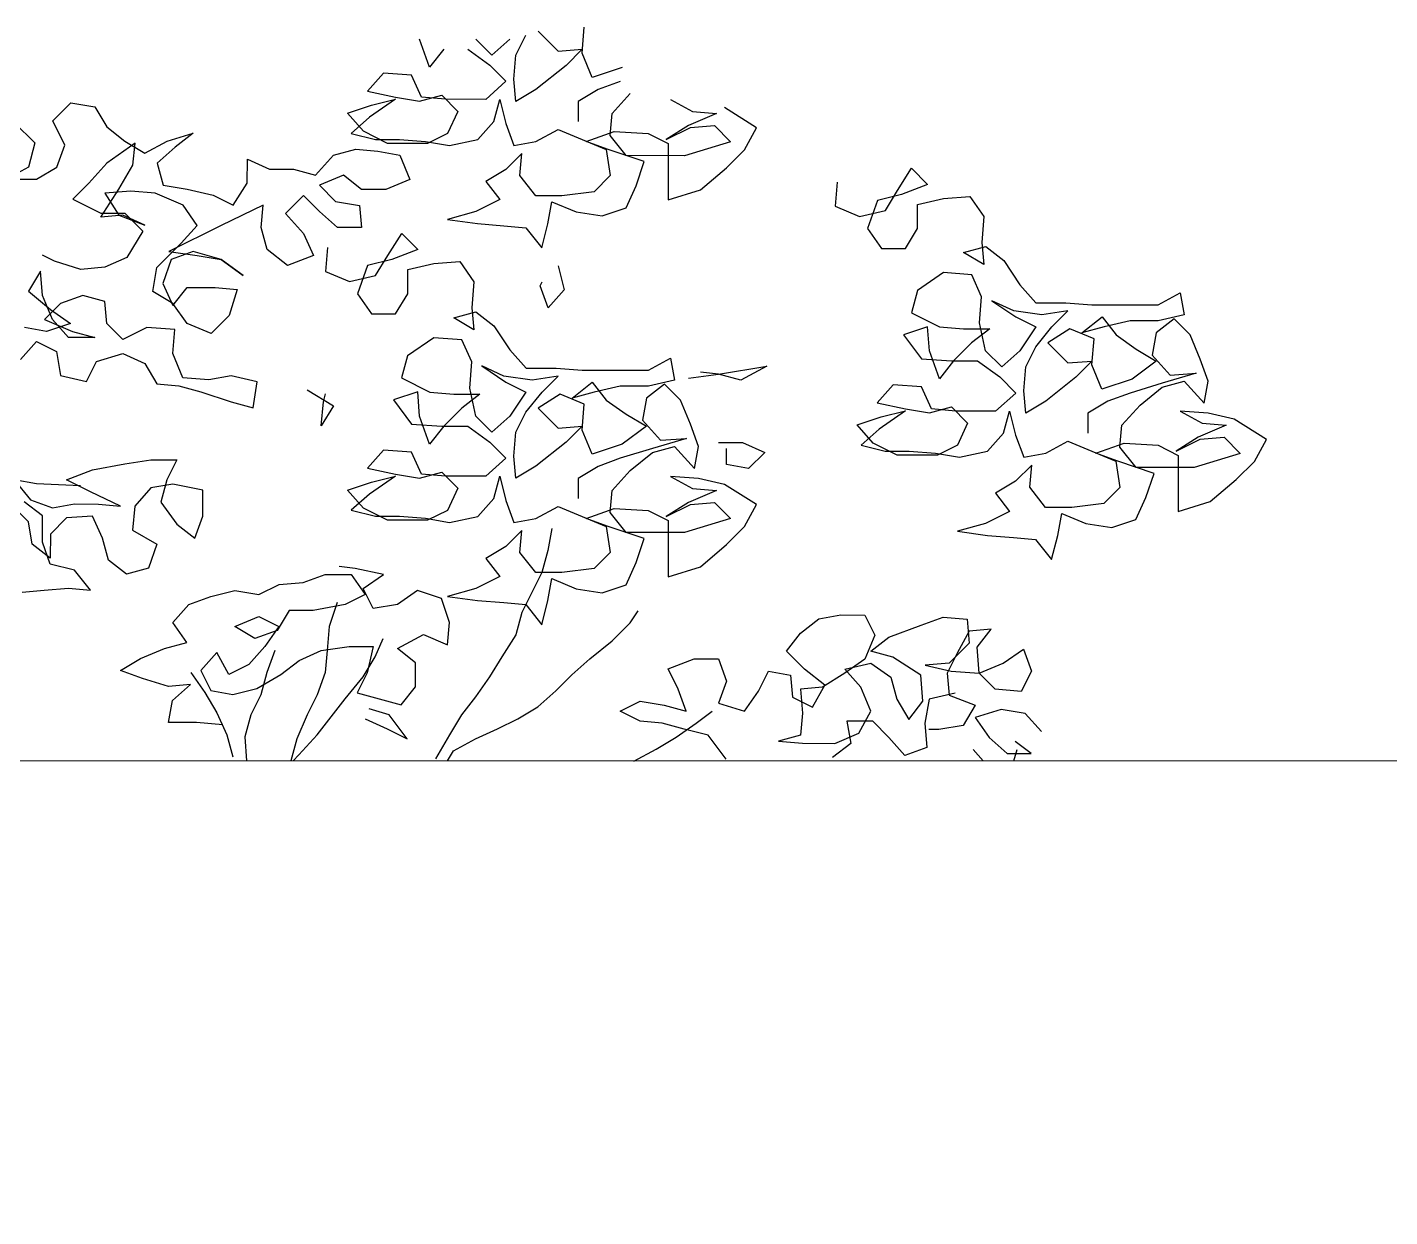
# Model space of a CAD drawing. Header units: millimetres. Extents: x 2810.5 to 2848.4, y 1624.4 to 1676.1.
# Drawn here: x 2820.986 to 2823.416, y 1653.689 to 1655.811 of the extents above; entities that cross this region are included whole.
import ezdxf

# ---------------------------------------------------------------- set-up
doc = ezdxf.new("R2010")
doc.units = ezdxf.units.MM
doc.layers.add('PROIEZIONI_projections', color=145, linetype='Continuous', lineweight=13)
doc.layers.add('VERDE_ALBERI', color=104, linetype='Continuous')

msp = doc.modelspace()

# ---------------------------------------------------------------- linework, layer by layer
at = {"layer": 'PROIEZIONI_projections'}
msp.add_lwpolyline([(2812.8054, 1646.629), (2812.8054, 1654.5023), (2830.6555, 1654.5023), (2830.6555, 1646.629)], dxfattribs=at)
at = {"layer": 'VERDE_ALBERI'}
for p, q in [((2821.8971, 1655.8036), (2821.9328, 1655.7678)), ((2821.9757, 1655.7642), (2821.9794, 1655.8107)), ((2821.7038, 1655.7394), (2821.686, 1655.7895)), ((2821.8148, 1655.7607), (2821.7862, 1655.7894)), ((2821.847, 1655.7893), (2821.8148, 1655.7607)), ((2821.8577, 1655.7607), (2821.8756, 1655.7964)), ((2821.7289, 1655.7715), (2821.7038, 1655.7394)), ((2821.7718, 1655.7715), (2821.8112, 1655.7428)), ((2821.8541, 1655.7178), (2821.8577, 1655.7607)), ((2821.9328, 1655.7678), (2821.9757, 1655.7713)), ((2821.9757, 1655.7713), (2821.9471, 1655.7427)), ((2821.9936, 1655.7212), (2821.9757, 1655.7642)), ((2821.6216, 1655.7287), (2821.5929, 1655.6965)), ((2821.6716, 1655.7251), (2821.6216, 1655.7287)), ((2821.8112, 1655.7428), (2821.8398, 1655.7142)), ((2821.9471, 1655.7427), (2821.8934, 1655.6998)), ((2822.0473, 1655.7391), (2821.9936, 1655.7212)), ((2821.6895, 1655.6857), (2821.6716, 1655.7251)), ((2821.8398, 1655.7142), (2821.804, 1655.682)), ((2821.8576, 1655.6784), (2821.8541, 1655.7178)), ((2822.0437, 1655.714), (2822.0043, 1655.6997)), ((2821.5929, 1655.6965), (2821.643, 1655.6858)), ((2821.643, 1655.6822), (2821.5964, 1655.65)), ((2821.6, 1655.6715), (2821.643, 1655.6822)), ((2821.643, 1655.6858), (2821.6859, 1655.6786)), ((2821.6859, 1655.6786), (2821.7253, 1655.6893)), ((2821.7324, 1655.6821), (2821.6895, 1655.6857)), ((2821.7253, 1655.6893), (2821.7539, 1655.6606)), ((2821.804, 1655.682), (2821.7324, 1655.6821)), ((2821.8182, 1655.6427), (2821.829, 1655.682)), ((2821.829, 1655.682), (2821.8397, 1655.6391)), ((2821.8934, 1655.6998), (2821.8576, 1655.6784)), ((2822.0043, 1655.6997), (2821.9685, 1655.6783)), ((2821.9685, 1655.6783), (2821.9685, 1655.6425)), ((2822.0293, 1655.6568), (2822.0615, 1655.6925)), ((2822.1331, 1655.6817), (2822.1724, 1655.6602)), ((2821.0318, 1655.6436), (2821.0641, 1655.6758)), ((2821.0641, 1655.6758), (2821.107, 1655.6686)), ((2821.107, 1655.6686), (2821.1284, 1655.6328)), ((2821.5571, 1655.6572), (2821.6, 1655.6715)), ((2821.5857, 1655.625), (2821.5571, 1655.6572)), ((2821.7539, 1655.6606), (2821.7359, 1655.6213)), ((2822.0257, 1655.6174), (2822.0293, 1655.6568)), ((2822.2153, 1655.6566), (2822.1652, 1655.6352)), ((2822.1724, 1655.6602), (2822.2153, 1655.6566)), ((2822.2868, 1655.6315), (2822.2296, 1655.6673)), ((2820.9639, 1655.6401), (2820.9996, 1655.6043)), ((2821.0533, 1655.6006), (2821.0318, 1655.6436)), ((2821.1284, 1655.6328), (2821.1606, 1655.6077)), ((2821.5964, 1655.65), (2821.5642, 1655.6214)), ((2821.7896, 1655.6105), (2821.8182, 1655.6427)), ((2821.8397, 1655.6391), (2821.854, 1655.5997)), ((2822.1652, 1655.6352), (2822.1258, 1655.6102)), ((2822.1258, 1655.6102), (2822.1688, 1655.6316)), ((2822.1688, 1655.6316), (2822.2117, 1655.6352)), ((2822.2117, 1655.6352), (2822.2403, 1655.6065)), ((2822.2653, 1655.5922), (2822.2868, 1655.6315)), ((2821.1606, 1655.6077), (2821.1963, 1655.5862)), ((2821.1963, 1655.5862), (2821.2357, 1655.6076)), ((2821.2357, 1655.6076), (2821.2822, 1655.6219)), ((2821.2822, 1655.6219), (2821.25, 1655.5969)), ((2821.5642, 1655.6214), (2821.6071, 1655.6107)), ((2821.6286, 1655.6035), (2821.5857, 1655.625)), ((2821.6071, 1655.6107), (2821.6501, 1655.6106)), ((2821.6501, 1655.6106), (2821.6966, 1655.607)), ((2821.6966, 1655.607), (2821.7395, 1655.5998)), ((2821.7359, 1655.6213), (2821.7001, 1655.6034)), ((2821.7395, 1655.5998), (2821.7896, 1655.6105)), ((2821.854, 1655.5997), (2821.8933, 1655.6068)), ((2821.8933, 1655.6068), (2821.9327, 1655.6283)), ((2821.9327, 1655.6283), (2822.0185, 1655.5924)), ((2821.9828, 1655.6067), (2822.0329, 1655.6246)), ((2822.0221, 1655.5924), (2821.9828, 1655.6067)), ((2822.0543, 1655.5816), (2822.0257, 1655.6174)), ((2822.0329, 1655.6246), (2822.0937, 1655.621)), ((2822.0937, 1655.621), (2822.1294, 1655.603)), ((2822.2403, 1655.6065), (2822.158, 1655.5815)), ((2820.9996, 1655.6043), (2820.9888, 1655.5613)), ((2821.0389, 1655.5613), (2821.0533, 1655.6006)), ((2821.1785, 1655.6041), (2821.1284, 1655.5684)), ((2821.1749, 1655.5648), (2821.1785, 1655.6041)), ((2821.25, 1655.5969), (2821.2178, 1655.5683)), ((2821.5004, 1655.5466), (2821.5326, 1655.5823)), ((2821.5326, 1655.5823), (2821.572, 1655.593)), ((2821.572, 1655.593), (2821.6113, 1655.5894)), ((2821.6113, 1655.5894), (2821.6507, 1655.5822)), ((2821.7001, 1655.6034), (2821.6286, 1655.6035)), ((2821.6507, 1655.5822), (2821.6685, 1655.5393)), ((2821.8683, 1655.5854), (2821.8396, 1655.5568)), ((2821.8646, 1655.546), (2821.8683, 1655.5854)), ((2822.0185, 1655.5924), (2822.0256, 1655.5459)), ((2822.0865, 1655.5709), (2822.0221, 1655.5924)), ((2822.158, 1655.5815), (2822.0543, 1655.5816)), ((2822.1294, 1655.603), (2822.1293, 1655.5029)), ((2822.2331, 1655.56), (2822.2653, 1655.5922)), ((2820.9888, 1655.5613), (2820.9495, 1655.5399)), ((2821.0031, 1655.5399), (2821.0389, 1655.5613)), ((2821.1284, 1655.5684), (2821.0961, 1655.5326)), ((2821.1498, 1655.5218), (2821.1749, 1655.5648)), ((2821.2178, 1655.5683), (2821.2285, 1655.5289)), ((2821.3787, 1655.5324), (2821.3788, 1655.5753)), ((2821.3788, 1655.5753), (2821.4181, 1655.5574)), ((2821.4181, 1655.5574), (2821.461, 1655.5573)), ((2821.461, 1655.5573), (2821.5004, 1655.5466)), ((2821.8396, 1655.5568), (2821.8038, 1655.5354)), ((2822.0721, 1655.528), (2822.0865, 1655.5709)), ((2822.1866, 1655.5207), (2822.2331, 1655.56)), ((2822.538, 1655.5197), (2822.5631, 1655.559)), ((2822.5631, 1655.559), (2822.5917, 1655.5304)), ((2820.9495, 1655.5399), (2821.0031, 1655.5399)), ((2821.0961, 1655.5326), (2821.0675, 1655.504)), ((2821.5505, 1655.5465), (2821.5075, 1655.5287)), ((2821.5826, 1655.5215), (2821.5505, 1655.5465)), ((2821.6685, 1655.5393), (2821.6256, 1655.5214)), ((2821.8038, 1655.5354), (2821.8288, 1655.5031)), ((2821.8932, 1655.5102), (2821.8646, 1655.546)), ((2822.0256, 1655.5459), (2821.997, 1655.5173)), ((2822.4307, 1655.5341), (2822.4271, 1655.4912)), ((2821.1175, 1655.4718), (2821.1498, 1655.5218)), ((2821.1712, 1655.5183), (2821.1247, 1655.5147)), ((2821.1247, 1655.5147), (2821.1497, 1655.4753)), ((2821.2142, 1655.5146), (2821.1712, 1655.5183)), ((2821.2642, 1655.4931), (2821.2142, 1655.5146)), ((2821.2285, 1655.5289), (2821.2714, 1655.5217)), ((2821.2714, 1655.5217), (2821.3179, 1655.511)), ((2821.3179, 1655.511), (2821.3537, 1655.493)), ((2821.3537, 1655.493), (2821.3787, 1655.5324)), ((2821.4789, 1655.5108), (2821.4467, 1655.4786)), ((2821.5075, 1655.4822), (2821.4789, 1655.5108)), ((2821.5075, 1655.5287), (2821.5361, 1655.5)), ((2821.6256, 1655.5214), (2821.5826, 1655.5215)), ((2821.9397, 1655.5102), (2821.8932, 1655.5102)), ((2821.997, 1655.5173), (2821.9397, 1655.5102)), ((2822.0542, 1655.4886), (2822.0721, 1655.528)), ((2822.1293, 1655.5029), (2822.1866, 1655.5207)), ((2822.5452, 1655.5125), (2822.5022, 1655.5018)), ((2822.5165, 1655.484), (2822.538, 1655.5197)), ((2822.5917, 1655.5304), (2822.5452, 1655.5125)), ((2822.6203, 1655.5053), (2822.6668, 1655.5089)), ((2822.6668, 1655.5089), (2822.6918, 1655.4731)), ((2821.0675, 1655.504), (2821.1175, 1655.4789)), ((2821.2892, 1655.4573), (2821.2642, 1655.4931)), ((2821.4073, 1655.493), (2821.3322, 1655.4573)), ((2821.4037, 1655.4536), (2821.4073, 1655.493)), ((2821.5361, 1655.5), (2821.579, 1655.4928)), ((2821.579, 1655.4928), (2821.5826, 1655.4535)), ((2821.8288, 1655.5031), (2821.7859, 1655.4817)), ((2821.9146, 1655.4601), (2821.9218, 1655.4995)), ((2821.9218, 1655.4995), (2821.9648, 1655.4816)), ((2822.0112, 1655.4744), (2822.0542, 1655.4886)), ((2822.4271, 1655.4912), (2822.47, 1655.4733)), ((2822.47, 1655.4733), (2822.5165, 1655.484)), ((2822.5022, 1655.5018), (2822.4843, 1655.4518)), ((2822.5737, 1655.4517), (2822.5738, 1655.4946)), ((2822.5738, 1655.4946), (2822.6203, 1655.5053)), ((2821.1175, 1655.4789), (2821.1605, 1655.4789)), ((2821.1569, 1655.4753), (2821.1175, 1655.4718)), ((2821.1497, 1655.4753), (2821.1962, 1655.4574)), ((2821.1962, 1655.4574), (2821.1569, 1655.4753)), ((2821.1605, 1655.4789), (2821.1926, 1655.4467)), ((2821.4467, 1655.4786), (2821.4788, 1655.4428)), ((2821.5396, 1655.4535), (2821.5075, 1655.4822)), ((2821.7859, 1655.4817), (2821.7358, 1655.4675)), ((2821.7358, 1655.4675), (2821.7894, 1655.4603)), ((2821.7894, 1655.4603), (2821.8359, 1655.4566)), ((2821.9039, 1655.4172), (2821.9146, 1655.4601)), ((2821.9648, 1655.4816), (2822.0112, 1655.4744)), ((2822.6918, 1655.4731), (2822.6882, 1655.4266)), ((2821.1926, 1655.4467), (2821.164, 1655.4002)), ((2821.3322, 1655.4573), (2821.2391, 1655.4109)), ((2821.2606, 1655.4252), (2821.2892, 1655.4573)), ((2821.4144, 1655.4143), (2821.4037, 1655.4536)), ((2821.4788, 1655.4428), (2821.4967, 1655.4035)), ((2821.5826, 1655.4535), (2821.5396, 1655.4535)), ((2821.629, 1655.4034), (2821.6541, 1655.4427)), ((2821.6541, 1655.4427), (2821.6827, 1655.414)), ((2821.8359, 1655.4566), (2821.8753, 1655.453)), ((2821.8753, 1655.453), (2821.9039, 1655.4172)), ((2822.4843, 1655.4518), (2822.5093, 1655.416)), ((2822.5522, 1655.4159), (2822.5737, 1655.4517)), ((2821.2176, 1655.3823), (2821.2606, 1655.4252)), ((2821.4501, 1655.3856), (2821.4144, 1655.4143)), ((2821.5217, 1655.4178), (2821.5181, 1655.3748)), ((2821.6827, 1655.414), (2821.6362, 1655.3962)), ((2822.5093, 1655.416), (2822.5522, 1655.4159)), ((2822.656, 1655.4087), (2822.6953, 1655.4194)), ((2822.6882, 1655.4266), (2822.6917, 1655.3872)), ((2822.6953, 1655.4194), (2822.7275, 1655.3943)), ((2821.0352, 1655.3932), (2821.0137, 1655.4039)), ((2821.0817, 1655.3788), (2821.0352, 1655.3932)), ((2821.164, 1655.4002), (2821.1246, 1655.3824)), ((2821.2427, 1655.3966), (2821.2283, 1655.3536)), ((2821.2391, 1655.4109), (2821.2892, 1655.4037)), ((2821.282, 1655.4108), (2821.2427, 1655.3966)), ((2821.3321, 1655.3965), (2821.282, 1655.4108)), ((2821.2892, 1655.4037), (2821.3321, 1655.3965)), ((2821.3321, 1655.3965), (2821.3714, 1655.3678)), ((2821.3714, 1655.3678), (2821.3321, 1655.3965)), ((2821.4967, 1655.4035), (2821.4501, 1655.3856)), ((2821.6362, 1655.3962), (2821.5932, 1655.3855)), ((2821.6075, 1655.3676), (2821.629, 1655.4034)), ((2821.6648, 1655.3783), (2821.7113, 1655.389)), ((2821.7113, 1655.389), (2821.7578, 1655.3925)), ((2821.7578, 1655.3925), (2821.7828, 1655.3567)), ((2822.6917, 1655.3872), (2822.656, 1655.4087)), ((2822.7275, 1655.3943), (2822.7561, 1655.3514)), ((2821.0101, 1655.3753), (2820.9886, 1655.3396)), ((2821.0137, 1655.3324), (2821.0101, 1655.3753)), ((2821.1246, 1655.3824), (2821.0817, 1655.3788)), ((2821.2104, 1655.3393), (2821.2176, 1655.3823)), ((2821.5181, 1655.3748), (2821.561, 1655.3569)), ((2821.561, 1655.3569), (2821.6075, 1655.3676)), ((2821.5932, 1655.3855), (2821.5753, 1655.3354)), ((2821.6647, 1655.3354), (2821.6648, 1655.3783)), ((2821.9331, 1655.3852), (2821.9438, 1655.3423)), ((2822.6202, 1655.373), (2822.5736, 1655.3408)), ((2822.6703, 1655.3693), (2822.6202, 1655.373)), ((2822.6881, 1655.33), (2822.6703, 1655.3693)), ((2820.9886, 1655.3396), (2821.0279, 1655.3073)), ((2821.2462, 1655.3179), (2821.2104, 1655.3393)), ((2821.2283, 1655.3536), (2821.2462, 1655.3143)), ((2821.2462, 1655.3143), (2821.2712, 1655.3464)), ((2821.2712, 1655.3464), (2821.3213, 1655.3464)), ((2821.3213, 1655.3464), (2821.3607, 1655.3428)), ((2821.3607, 1655.3428), (2821.3463, 1655.2963)), ((2821.7828, 1655.3567), (2821.7792, 1655.3102)), ((2821.9009, 1655.3494), (2821.9044, 1655.3566)), ((2821.9151, 1655.3101), (2821.9009, 1655.3494)), ((2821.9438, 1655.3423), (2821.9151, 1655.3101)), ((2822.5736, 1655.3408), (2822.5629, 1655.3015)), ((2822.7561, 1655.3514), (2822.7847, 1655.3191)), ((2821.0315, 1655.2894), (2821.0137, 1655.3324)), ((2821.0458, 1655.318), (2821.0172, 1655.2894)), ((2821.0852, 1655.3323), (2821.0458, 1655.318)), ((2821.1245, 1655.3215), (2821.0852, 1655.3323)), ((2821.1281, 1655.2822), (2821.1245, 1655.3215)), ((2821.2712, 1655.2821), (2821.2462, 1655.3179)), ((2821.5753, 1655.3354), (2821.6003, 1655.2996)), ((2821.6432, 1655.2996), (2821.6647, 1655.3354)), ((2822.6845, 1655.2835), (2822.6881, 1655.33)), ((2822.7453, 1655.3049), (2822.706, 1655.3228)), ((2822.706, 1655.3228), (2822.7489, 1655.2941)), ((2822.7847, 1655.3191), (2822.8383, 1655.3191)), ((2822.8383, 1655.3191), (2822.8848, 1655.3155)), ((2822.8848, 1655.3155), (2823.0029, 1655.3154)), ((2823.0029, 1655.3154), (2823.0423, 1655.3368)), ((2823.0423, 1655.3368), (2823.0494, 1655.2974)), ((2821.0279, 1655.3073), (2821.0637, 1655.2822)), ((2821.3463, 1655.2963), (2821.3141, 1655.2641)), ((2821.6003, 1655.2996), (2821.6432, 1655.2996)), ((2821.747, 1655.2924), (2821.7863, 1655.303)), ((2821.7827, 1655.2709), (2821.747, 1655.2924)), ((2821.7792, 1655.3102), (2821.7827, 1655.2709)), ((2821.7863, 1655.303), (2821.8185, 1655.278)), ((2822.5629, 1655.3015), (2822.6129, 1655.2764)), ((2822.7954, 1655.2977), (2822.7453, 1655.3049)), ((2822.7489, 1655.2941), (2822.7846, 1655.2762)), ((2822.8419, 1655.3048), (2822.7954, 1655.2977)), ((2822.8133, 1655.2762), (2822.8419, 1655.3048)), ((2822.8669, 1655.2654), (2822.9027, 1655.294)), ((2822.9027, 1655.294), (2822.9277, 1655.2618)), ((2823.0315, 1655.2903), (2822.9993, 1655.2653)), ((2823.0494, 1655.2974), (2823.0029, 1655.2868)), ((2823.0601, 1655.2617), (2823.0315, 1655.2903)), ((2821.0208, 1655.268), (2820.9814, 1655.2752)), ((2821.0172, 1655.2894), (2821.0673, 1655.2679)), ((2821.0637, 1655.2822), (2821.0208, 1655.268)), ((2821.0601, 1655.2572), (2821.0315, 1655.2894)), ((2821.0673, 1655.2679), (2821.1066, 1655.2572)), ((2821.1567, 1655.2535), (2821.1281, 1655.2822)), ((2821.1996, 1655.275), (2821.1567, 1655.2535)), ((2821.2497, 1655.2713), (2821.1996, 1655.275)), ((2821.2461, 1655.2284), (2821.2497, 1655.2713)), ((2821.3141, 1655.2641), (2821.2712, 1655.2821)), ((2821.8185, 1655.278), (2821.8471, 1655.235)), ((2822.5915, 1655.2764), (2822.5485, 1655.2621)), ((2822.595, 1655.2335), (2822.5915, 1655.2764)), ((2822.6129, 1655.2764), (2822.6559, 1655.2728)), ((2822.6559, 1655.2728), (2822.7024, 1655.2727)), ((2822.7024, 1655.2727), (2822.6701, 1655.2477)), ((2822.6952, 1655.2334), (2822.6845, 1655.2835)), ((2822.7846, 1655.2762), (2822.756, 1655.2333)), ((2822.7846, 1655.2404), (2822.8133, 1655.2762)), ((2822.8455, 1655.2726), (2822.8061, 1655.2476)), ((2822.8884, 1655.2547), (2822.8455, 1655.2726)), ((2822.9063, 1655.2761), (2822.8669, 1655.2654)), ((2822.9528, 1655.2868), (2822.9063, 1655.2761)), ((2823.0029, 1655.2868), (2822.9528, 1655.2868)), ((2822.9993, 1655.2653), (2822.9921, 1655.2259)), ((2820.9742, 1655.2179), (2821.0029, 1655.2501)), ((2821.0029, 1655.2501), (2821.0386, 1655.2322)), ((2821.1066, 1655.2572), (2821.0601, 1655.2572)), ((2821.7112, 1655.2566), (2821.6646, 1655.2245)), ((2821.7612, 1655.253), (2821.7112, 1655.2566)), ((2821.7791, 1655.2136), (2821.7612, 1655.253)), ((2822.5485, 1655.2621), (2822.5807, 1655.2192)), ((2822.6701, 1655.2477), (2822.6379, 1655.2155)), ((2822.8061, 1655.2476), (2822.8418, 1655.2118)), ((2822.8847, 1655.2082), (2822.8884, 1655.2547)), ((2822.9277, 1655.2618), (2822.9635, 1655.2367)), ((2823.0779, 1655.2187), (2823.0601, 1655.2617)), ((2821.0386, 1655.2322), (2821.0457, 1655.1893)), ((2821.1101, 1655.2142), (2821.1567, 1655.2285)), ((2821.1567, 1655.2285), (2821.196, 1655.2106)), ((2821.2639, 1655.1855), (2821.2461, 1655.2284)), ((2821.6646, 1655.2245), (2821.6539, 1655.1851)), ((2821.8471, 1655.235), (2821.8757, 1655.2028)), ((2822.0939, 1655.199), (2822.1333, 1655.2205)), ((2822.1333, 1655.2205), (2822.1404, 1655.1811)), ((2822.5807, 1655.2192), (2822.6343, 1655.2155)), ((2822.6128, 1655.1834), (2822.595, 1655.2335)), ((2822.7238, 1655.2047), (2822.6952, 1655.2334)), ((2822.756, 1655.2333), (2822.7238, 1655.2047)), ((2822.7667, 1655.2047), (2822.7846, 1655.2404)), ((2822.9635, 1655.2367), (2822.9992, 1655.2152)), ((2822.9921, 1655.2259), (2823.0242, 1655.1901)), ((2823.0922, 1655.1794), (2823.0779, 1655.2187)), ((2821.0922, 1655.1785), (2821.1101, 1655.2142)), ((2821.196, 1655.2106), (2821.2174, 1655.1748)), ((2821.7755, 1655.1671), (2821.7791, 1655.2136)), ((2821.8363, 1655.1885), (2821.797, 1655.2065)), ((2821.797, 1655.2065), (2821.8399, 1655.1778)), ((2821.8757, 1655.2028), (2821.9293, 1655.2028)), ((2821.9293, 1655.2028), (2821.9758, 1655.1991)), ((2821.9758, 1655.1991), (2822.0939, 1655.199)), ((2822.2191, 1655.1918), (2822.1869, 1655.1954)), ((2822.2191, 1655.1918), (2822.305, 1655.206)), ((2822.305, 1655.206), (2822.2584, 1655.181)), ((2822.6379, 1655.2155), (2822.6128, 1655.1834)), ((2822.6343, 1655.2155), (2822.6808, 1655.2155)), ((2822.6808, 1655.2155), (2822.7202, 1655.1868)), ((2822.7631, 1655.1618), (2822.7667, 1655.2047)), ((2822.8418, 1655.2118), (2822.8848, 1655.2153)), ((2822.8848, 1655.2153), (2822.8561, 1655.1867)), ((2822.9026, 1655.1652), (2822.8847, 1655.2082)), ((2822.9992, 1655.2152), (2822.9563, 1655.1831)), ((2823.0708, 1655.1937), (2823.0099, 1655.1758)), ((2823.0242, 1655.1901), (2823.0708, 1655.1937)), ((2821.0457, 1655.1893), (2821.0922, 1655.1785)), ((2821.2174, 1655.1748), (2821.2568, 1655.1712)), ((2821.2568, 1655.1712), (2821.2961, 1655.1604)), ((2821.3104, 1655.1819), (2821.2639, 1655.1855)), ((2821.3498, 1655.189), (2821.3104, 1655.1819)), ((2821.3963, 1655.1782), (2821.3498, 1655.189)), ((2821.3891, 1655.1317), (2821.3963, 1655.1782)), ((2821.6539, 1655.1851), (2821.7039, 1655.16)), ((2821.8864, 1655.1813), (2821.8363, 1655.1885)), ((2821.8399, 1655.1778), (2821.8756, 1655.1599)), ((2821.9329, 1655.1884), (2821.8864, 1655.1813)), ((2821.9043, 1655.1598), (2821.9329, 1655.1884)), ((2821.9579, 1655.1491), (2821.9937, 1655.1777)), ((2821.9937, 1655.1777), (2822.0187, 1655.1454)), ((2822.0438, 1655.1705), (2821.9973, 1655.1598)), ((2822.0939, 1655.1704), (2822.0438, 1655.1705)), ((2822.1225, 1655.174), (2822.0903, 1655.1489)), ((2822.1404, 1655.1811), (2822.0939, 1655.1704)), ((2822.1511, 1655.1453), (2822.1225, 1655.174)), ((2822.1654, 1655.1846), (2822.2191, 1655.1918)), ((2822.2584, 1655.181), (2822.2191, 1655.1918)), ((2822.5306, 1655.1727), (2822.5019, 1655.1405)), ((2822.5806, 1655.1691), (2822.5306, 1655.1727)), ((2822.5985, 1655.1297), (2822.5806, 1655.1691)), ((2822.7202, 1655.1868), (2822.7488, 1655.1582)), ((2822.8561, 1655.1867), (2822.8024, 1655.1438)), ((2822.9563, 1655.1831), (2822.9026, 1655.1652)), ((2823.0099, 1655.1758), (2822.9527, 1655.158)), ((2822.9705, 1655.1365), (2823.0099, 1655.1687)), ((2823.0099, 1655.1687), (2823.0493, 1655.1794)), ((2823.0493, 1655.1794), (2823.085, 1655.14)), ((2823.085, 1655.14), (2823.0922, 1655.1794)), ((2821.2961, 1655.1604), (2821.3498, 1655.1425)), ((2821.4857, 1655.1638), (2821.5322, 1655.1351)), ((2821.5143, 1655.1423), (2821.5179, 1655.1566)), ((2821.6825, 1655.1601), (2821.6395, 1655.1458)), ((2821.6395, 1655.1458), (2821.6717, 1655.1028)), ((2821.686, 1655.1171), (2821.6825, 1655.1601)), ((2821.7039, 1655.16), (2821.7469, 1655.1564)), ((2821.7469, 1655.1564), (2821.7934, 1655.1564)), ((2821.7934, 1655.1564), (2821.7611, 1655.1314)), ((2821.7862, 1655.117), (2821.7755, 1655.1671)), ((2821.8756, 1655.1599), (2821.847, 1655.117)), ((2821.8756, 1655.1241), (2821.9043, 1655.1598)), ((2821.9364, 1655.1562), (2821.8971, 1655.1312)), ((2821.9794, 1655.1383), (2821.9364, 1655.1562)), ((2821.9973, 1655.1598), (2821.9579, 1655.1491)), ((2822.0187, 1655.1454), (2822.0545, 1655.1204)), ((2822.0903, 1655.1489), (2822.0831, 1655.1096)), ((2822.1689, 1655.1024), (2822.1511, 1655.1453)), ((2822.7488, 1655.1582), (2822.713, 1655.126)), ((2822.7666, 1655.1224), (2822.7631, 1655.1618)), ((2822.8024, 1655.1438), (2822.7666, 1655.1224)), ((2822.9527, 1655.158), (2822.9133, 1655.1437)), ((2821.3498, 1655.1425), (2821.3891, 1655.1317)), ((2821.5107, 1655.0994), (2821.5143, 1655.1423)), ((2821.5322, 1655.1351), (2821.5107, 1655.0994)), ((2821.7611, 1655.1314), (2821.7289, 1655.0992)), ((2821.8577, 1655.0883), (2821.8756, 1655.1241)), ((2821.8971, 1655.1312), (2821.9328, 1655.0954)), ((2821.9757, 1655.0918), (2821.9794, 1655.1383)), ((2822.0545, 1655.1204), (2822.0902, 1655.0989)), ((2822.5019, 1655.1405), (2822.552, 1655.1298)), ((2822.552, 1655.1262), (2822.5054, 1655.094)), ((2822.509, 1655.1155), (2822.552, 1655.1262)), ((2822.552, 1655.1298), (2822.5949, 1655.1226)), ((2822.5949, 1655.1226), (2822.6343, 1655.1333)), ((2822.6414, 1655.1261), (2822.5985, 1655.1297)), ((2822.6343, 1655.1333), (2822.6629, 1655.1046)), ((2822.713, 1655.126), (2822.6414, 1655.1261)), ((2822.7272, 1655.0867), (2822.738, 1655.126)), ((2822.738, 1655.126), (2822.7487, 1655.0831)), ((2822.9133, 1655.1437), (2822.8775, 1655.1223)), ((2822.8775, 1655.1223), (2822.8775, 1655.0865)), ((2822.9383, 1655.1008), (2822.9705, 1655.1365)), ((2823.0922, 1655.1221), (2823.0421, 1655.1257)), ((2823.0421, 1655.1257), (2823.0814, 1655.1042)), ((2823.1386, 1655.1113), (2823.0922, 1655.1221)), ((2821.6717, 1655.1028), (2821.7253, 1655.0992)), ((2821.7038, 1655.067), (2821.686, 1655.1171)), ((2821.7289, 1655.0992), (2821.7038, 1655.067)), ((2821.7253, 1655.0992), (2821.7718, 1655.0992)), ((2821.7718, 1655.0992), (2821.8112, 1655.0705)), ((2821.8148, 1655.0884), (2821.7862, 1655.117)), ((2821.847, 1655.117), (2821.8148, 1655.0884)), ((2821.9328, 1655.0954), (2821.9757, 1655.099)), ((2821.9757, 1655.099), (2821.9471, 1655.0704)), ((2822.0902, 1655.0989), (2822.0473, 1655.0667)), ((2822.0831, 1655.1096), (2822.1152, 1655.0738)), ((2822.1832, 1655.063), (2822.1689, 1655.1024)), ((2822.4661, 1655.1012), (2822.509, 1655.1155)), ((2822.4947, 1655.069), (2822.4661, 1655.1012)), ((2822.6629, 1655.1046), (2822.6449, 1655.0653)), ((2822.9347, 1655.0614), (2822.9383, 1655.1008)), ((2823.1243, 1655.1006), (2823.0742, 1655.0792)), ((2823.0814, 1655.1042), (2823.1243, 1655.1006)), ((2823.1959, 1655.0755), (2823.1386, 1655.1113)), ((2821.8541, 1655.0454), (2821.8577, 1655.0883)), ((2821.9936, 1655.0489), (2821.9757, 1655.0918)), ((2822.1617, 1655.0773), (2822.1009, 1655.0595)), ((2822.1152, 1655.0738), (2822.1617, 1655.0773)), ((2822.5054, 1655.094), (2822.4732, 1655.0654)), ((2822.6986, 1655.0545), (2822.7272, 1655.0867)), ((2822.7487, 1655.0831), (2822.763, 1655.0437)), ((2822.8023, 1655.0508), (2822.8417, 1655.0723)), ((2822.8417, 1655.0723), (2822.9275, 1655.0364)), ((2823.0742, 1655.0792), (2823.0349, 1655.0542)), ((2823.0349, 1655.0542), (2823.0778, 1655.0756)), ((2823.0778, 1655.0756), (2823.1207, 1655.0792)), ((2823.1207, 1655.0792), (2823.1493, 1655.0505)), ((2823.1744, 1655.0362), (2823.1959, 1655.0755)), ((2821.6216, 1655.0564), (2821.5929, 1655.0242)), ((2821.6716, 1655.0527), (2821.6216, 1655.0564)), ((2821.6895, 1655.0134), (2821.6716, 1655.0527)), ((2821.8112, 1655.0705), (2821.8398, 1655.0419)), ((2821.9471, 1655.0704), (2821.8934, 1655.0275)), ((2822.0473, 1655.0667), (2821.9936, 1655.0489)), ((2822.1009, 1655.0595), (2822.0437, 1655.0417)), ((2822.0615, 1655.0202), (2822.1009, 1655.0523)), ((2822.1009, 1655.0523), (2822.1403, 1655.063)), ((2822.1403, 1655.063), (2822.176, 1655.0237)), ((2822.176, 1655.0237), (2822.1832, 1655.063)), ((2822.219, 1655.0701), (2822.2619, 1655.0701)), ((2822.2333, 1655.0308), (2822.2333, 1655.0594)), ((2822.2619, 1655.0701), (2822.3012, 1655.0522)), ((2822.3012, 1655.0522), (2822.2726, 1655.0236)), ((2822.4732, 1655.0654), (2822.5161, 1655.0547)), ((2822.5376, 1655.0475), (2822.4947, 1655.069)), ((2822.5161, 1655.0547), (2822.5591, 1655.0546)), ((2822.6091, 1655.0474), (2822.5376, 1655.0475)), ((2822.5591, 1655.0546), (2822.6056, 1655.051)), ((2822.6056, 1655.051), (2822.6485, 1655.0438)), ((2822.6449, 1655.0653), (2822.6091, 1655.0474)), ((2822.6485, 1655.0438), (2822.6986, 1655.0545)), ((2822.763, 1655.0437), (2822.8023, 1655.0508)), ((2822.8918, 1655.0508), (2822.9419, 1655.0686)), ((2822.9311, 1655.0364), (2822.8918, 1655.0508)), ((2822.9633, 1655.0256), (2822.9347, 1655.0614)), ((2822.9419, 1655.0686), (2823.0027, 1655.065)), ((2823.0027, 1655.065), (2823.0384, 1655.047)), ((2823.0384, 1655.047), (2823.0383, 1654.9469)), ((2823.1493, 1655.0505), (2823.067, 1655.0255)), ((2821.1028, 1655.0211), (2821.1601, 1655.0317)), ((2821.1601, 1655.0317), (2821.2066, 1655.0389)), ((2821.2066, 1655.0389), (2821.2531, 1655.0388)), ((2821.2531, 1655.0388), (2821.2352, 1655.0031)), ((2821.5929, 1655.0242), (2821.643, 1655.0134)), ((2821.8398, 1655.0419), (2821.804, 1655.0097)), ((2821.8576, 1655.0061), (2821.8541, 1655.0454)), ((2821.8934, 1655.0275), (2821.8576, 1655.0061)), ((2822.0043, 1655.0274), (2821.9685, 1655.006)), ((2822.0437, 1655.0417), (2822.0043, 1655.0274)), ((2822.2726, 1655.0236), (2822.2333, 1655.0308)), ((2822.7773, 1655.0294), (2822.7486, 1655.0008)), ((2822.7737, 1654.99), (2822.7773, 1655.0294)), ((2822.9275, 1655.0364), (2822.9346, 1654.9899)), ((2822.9955, 1655.0149), (2822.9311, 1655.0364)), ((2823.067, 1655.0255), (2822.9633, 1655.0256)), ((2823.1421, 1655.004), (2823.1744, 1655.0362)), ((2821.0026, 1654.9961), (2820.9633, 1655.0033)), ((2820.9633, 1655.0033), (2820.9919, 1654.9675)), ((2821.0563, 1655.0032), (2821.1028, 1655.0211)), ((2821.0992, 1654.9817), (2821.0563, 1655.0032)), ((2821.2352, 1655.0031), (2821.2244, 1654.9637)), ((2821.5571, 1654.9849), (2821.6, 1654.9991)), ((2821.643, 1655.0098), (2821.5964, 1654.9777)), ((2821.6, 1654.9991), (2821.643, 1655.0098)), ((2821.643, 1655.0134), (2821.6859, 1655.0062)), ((2821.6859, 1655.0062), (2821.7253, 1655.0169)), ((2821.7324, 1655.0098), (2821.6895, 1655.0134)), ((2821.7253, 1655.0169), (2821.7539, 1654.9883)), ((2821.804, 1655.0097), (2821.7324, 1655.0098)), ((2821.8182, 1654.9703), (2821.829, 1655.0097)), ((2821.829, 1655.0097), (2821.8397, 1654.9667)), ((2821.9685, 1655.006), (2821.9685, 1654.9702)), ((2822.0293, 1654.9844), (2822.0615, 1655.0202)), ((2822.1831, 1655.0058), (2822.1331, 1655.0094)), ((2822.1331, 1655.0094), (2822.1724, 1654.9879)), ((2822.2296, 1654.995), (2822.1831, 1655.0058)), ((2822.7486, 1655.0008), (2822.7128, 1654.9794)), ((2822.9811, 1654.972), (2822.9955, 1655.0149)), ((2823.0956, 1654.9647), (2823.1421, 1655.004)), ((2821.0813, 1654.9925), (2821.0026, 1654.9961)), ((2821.1528, 1654.9566), (2821.0992, 1654.9817)), ((2821.2065, 1654.9888), (2821.1779, 1654.9566)), ((2821.2459, 1654.9959), (2821.2065, 1654.9888)), ((2821.2995, 1654.9851), (2821.2459, 1654.9959)), ((2821.2995, 1654.9386), (2821.2995, 1654.9851)), ((2821.5857, 1654.9527), (2821.5571, 1654.9849)), ((2821.5964, 1654.9777), (2821.5642, 1654.9491)), ((2821.7539, 1654.9883), (2821.7359, 1654.9489)), ((2822.0257, 1654.9451), (2822.0293, 1654.9844)), ((2822.2153, 1654.9843), (2822.1652, 1654.9629)), ((2822.1724, 1654.9879), (2822.2153, 1654.9843)), ((2822.2868, 1654.9592), (2822.2296, 1654.995)), ((2822.7128, 1654.9794), (2822.7378, 1654.9471)), ((2822.8022, 1654.9542), (2822.7737, 1654.99)), ((2822.9346, 1654.9899), (2822.906, 1654.9613)), ((2820.9883, 1654.9282), (2820.9561, 1654.9604)), ((2821.0133, 1654.9389), (2820.9811, 1654.9639)), ((2820.9919, 1654.9675), (2821.0312, 1654.9532)), ((2821.0312, 1654.9532), (2821.0706, 1654.9603)), ((2821.0706, 1654.9603), (2821.1135, 1654.9602)), ((2821.1135, 1654.9602), (2821.1528, 1654.9566)), ((2821.1779, 1654.9566), (2821.1743, 1654.9137)), ((2821.2244, 1654.9637), (2821.253, 1654.9243)), ((2821.6286, 1654.9312), (2821.5857, 1654.9527)), ((2821.7896, 1654.9382), (2821.8182, 1654.9703)), ((2821.8397, 1654.9667), (2821.854, 1654.9274)), ((2821.8933, 1654.9345), (2821.9327, 1654.9559)), ((2821.9327, 1654.9559), (2822.0185, 1654.9201)), ((2821.9828, 1654.9344), (2822.0329, 1654.9522)), ((2822.0329, 1654.9522), (2822.0937, 1654.9486)), ((2822.1652, 1654.9629), (2822.1258, 1654.9379)), ((2822.1258, 1654.9379), (2822.1688, 1654.9593)), ((2822.1688, 1654.9593), (2822.2117, 1654.9628)), ((2822.2117, 1654.9628), (2822.2403, 1654.9342)), ((2822.2653, 1654.9198), (2822.2868, 1654.9592)), ((2822.8487, 1654.9542), (2822.8022, 1654.9542)), ((2822.906, 1654.9613), (2822.8487, 1654.9542)), ((2822.9632, 1654.9326), (2822.9811, 1654.972)), ((2823.0383, 1654.9469), (2823.0956, 1654.9647)), ((2820.9954, 1654.8888), (2820.9883, 1654.9282)), ((2821.0133, 1654.8924), (2821.0133, 1654.9389)), ((2821.0562, 1654.9353), (2821.0276, 1654.9067)), ((2821.1027, 1654.9388), (2821.0562, 1654.9353)), ((2821.1206, 1654.8994), (2821.1027, 1654.9388)), ((2821.2851, 1654.8993), (2821.2995, 1654.9386)), ((2821.5642, 1654.9491), (2821.6071, 1654.9383)), ((2821.6071, 1654.9383), (2821.6501, 1654.9383)), ((2821.7001, 1654.9311), (2821.6286, 1654.9312)), ((2821.6501, 1654.9383), (2821.6966, 1654.9347)), ((2821.6966, 1654.9347), (2821.7395, 1654.9275)), ((2821.7359, 1654.9489), (2821.7001, 1654.9311)), ((2821.7395, 1654.9275), (2821.7896, 1654.9382)), ((2821.854, 1654.9274), (2821.8933, 1654.9345)), ((2822.0221, 1654.9201), (2821.9828, 1654.9344)), ((2822.0543, 1654.9093), (2822.0257, 1654.9451)), ((2822.0937, 1654.9486), (2822.1294, 1654.9307)), ((2822.1294, 1654.9307), (2822.1293, 1654.8305)), ((2822.2403, 1654.9342), (2822.158, 1654.9092)), ((2822.6949, 1654.9257), (2822.6448, 1654.9115)), ((2822.7378, 1654.9471), (2822.6949, 1654.9257)), ((2822.8237, 1654.9041), (2822.8308, 1654.9435)), ((2822.8308, 1654.9435), (2822.8738, 1654.9256)), ((2822.8738, 1654.9256), (2822.9203, 1654.9184)), ((2822.9203, 1654.9184), (2822.9632, 1654.9326)), ((2821.0276, 1654.9067), (2821.0275, 1654.8637)), ((2821.1743, 1654.9137), (2821.2172, 1654.8886)), ((2821.253, 1654.9243), (2821.2851, 1654.8993)), ((2821.8683, 1654.913), (2821.8396, 1654.8845)), ((2821.8646, 1654.8737), (2821.8683, 1654.913)), ((2821.9219, 1654.9166), (2821.9147, 1654.8772)), ((2822.0185, 1654.9201), (2822.0256, 1654.8736)), ((2822.0865, 1654.8985), (2822.0221, 1654.9201)), ((2822.158, 1654.9092), (2822.0543, 1654.9093)), ((2822.2331, 1654.8877), (2822.2653, 1654.9198)), ((2822.6448, 1654.9115), (2822.6984, 1654.9043)), ((2822.6984, 1654.9043), (2822.745, 1654.9006)), ((2822.8129, 1654.8612), (2822.8237, 1654.9041)), ((2821.0275, 1654.8637), (2820.9954, 1654.8888)), ((2821.0275, 1654.853), (2821.0133, 1654.8924)), ((2821.1313, 1654.8601), (2821.1206, 1654.8994)), ((2821.2172, 1654.8886), (2821.2028, 1654.8457)), ((2821.8396, 1654.8845), (2821.8038, 1654.863)), ((2821.9147, 1654.8772), (2821.904, 1654.8379)), ((2822.0721, 1654.8556), (2822.0865, 1654.8985)), ((2822.1866, 1654.8484), (2822.2331, 1654.8877)), ((2822.745, 1654.9006), (2822.7843, 1654.897)), ((2822.7843, 1654.897), (2822.8129, 1654.8612)), ((2821.0705, 1654.8422), (2821.0275, 1654.853)), ((2821.1635, 1654.835), (2821.1313, 1654.8601)), ((2821.8038, 1654.863), (2821.8288, 1654.8308)), ((2821.8932, 1654.8379), (2821.8646, 1654.8737)), ((2822.0256, 1654.8736), (2821.997, 1654.845)), ((2822.0542, 1654.8163), (2822.0721, 1654.8556)), ((2821.099, 1654.8064), (2821.0705, 1654.8422)), ((2821.2028, 1654.8457), (2821.1635, 1654.835)), ((2821.4782, 1654.8204), (2821.5176, 1654.8347)), ((2821.5176, 1654.8347), (2821.5641, 1654.8346)), ((2821.5713, 1654.8453), (2821.5427, 1654.849)), ((2821.5641, 1654.8346), (2821.5891, 1654.7988)), ((2821.6214, 1654.8346), (2821.5713, 1654.8453)), ((2821.5856, 1654.8096), (2821.6214, 1654.8346)), ((2821.8288, 1654.8308), (2821.7859, 1654.8094)), ((2821.904, 1654.8379), (2821.8681, 1654.7664)), ((2821.9397, 1654.8379), (2821.8932, 1654.8379)), ((2821.997, 1654.845), (2821.9397, 1654.8379)), ((2822.1293, 1654.8305), (2822.1866, 1654.8484)), ((2820.9774, 1654.803), (2821.0168, 1654.8065)), ((2821.0168, 1654.8065), (2821.0597, 1654.81)), ((2821.0597, 1654.81), (2821.099, 1654.8064)), ((2821.3137, 1654.7955), (2821.3566, 1654.8062)), ((2821.3566, 1654.8062), (2821.3995, 1654.799)), ((2821.3995, 1654.799), (2821.4353, 1654.8169)), ((2821.4353, 1654.8169), (2821.4782, 1654.8204)), ((2821.6034, 1654.7738), (2821.5856, 1654.8096)), ((2821.6821, 1654.8059), (2821.6463, 1654.7809)), ((2821.7251, 1654.7915), (2821.6821, 1654.8059)), ((2821.7859, 1654.8094), (2821.7358, 1654.7951)), ((2821.9146, 1654.7878), (2821.9218, 1654.8271)), ((2821.9218, 1654.8271), (2821.9648, 1654.8092)), ((2821.9648, 1654.8092), (2822.0112, 1654.802)), ((2822.0112, 1654.802), (2822.0542, 1654.8163)), ((2821.2457, 1654.7491), (2821.2743, 1654.7812)), ((2821.2743, 1654.7812), (2821.3137, 1654.7955)), ((2821.5533, 1654.781), (2821.4961, 1654.7703)), ((2821.539, 1654.7846), (2821.5247, 1654.7416)), ((2821.5891, 1654.7988), (2821.5533, 1654.781)), ((2821.6463, 1654.7809), (2821.6034, 1654.7738)), ((2821.7393, 1654.7486), (2821.7251, 1654.7915)), ((2821.7358, 1654.7951), (2821.7894, 1654.7879)), ((2821.7894, 1654.7879), (2821.8359, 1654.7843)), ((2821.8359, 1654.7843), (2821.8753, 1654.7807)), ((2821.8753, 1654.7807), (2821.9039, 1654.7449)), ((2821.9039, 1654.7449), (2821.9146, 1654.7878)), ((2821.3565, 1654.7418), (2821.3995, 1654.7596)), ((2821.3995, 1654.7596), (2821.4352, 1654.7417)), ((2821.4532, 1654.7703), (2821.4317, 1654.7346)), ((2821.4961, 1654.7703), (2821.4532, 1654.7703)), ((2821.8681, 1654.7664), (2821.8574, 1654.727)), ((2822.0613, 1654.7483), (2822.0756, 1654.7698)), ((2822.3653, 1654.7301), (2822.3976, 1654.7552)), ((2822.3976, 1654.7552), (2822.4369, 1654.7623)), ((2822.4369, 1654.7623), (2822.4798, 1654.7622)), ((2822.4798, 1654.7622), (2822.4977, 1654.7264)), ((2822.58, 1654.7443), (2822.6194, 1654.7585)), ((2822.6194, 1654.7585), (2822.6623, 1654.7549)), ((2821.2707, 1654.7133), (2821.2457, 1654.7491)), ((2821.3923, 1654.7203), (2821.3565, 1654.7418)), ((2821.4317, 1654.7346), (2821.3923, 1654.7203)), ((2821.4352, 1654.7417), (2821.4102, 1654.706)), ((2821.5247, 1654.7416), (2821.5211, 1654.6987)), ((2821.7357, 1654.7093), (2821.7393, 1654.7486)), ((2822.0291, 1654.7161), (2822.0613, 1654.7483)), ((2822.5227, 1654.7228), (2822.58, 1654.7443)), ((2822.6658, 1654.7334), (2822.6443, 1654.6941)), ((2822.6623, 1654.7549), (2822.6658, 1654.712)), ((2822.7052, 1654.737), (2822.6658, 1654.7334)), ((2822.6801, 1654.7048), (2822.7052, 1654.737)), ((2821.2313, 1654.7026), (2821.2707, 1654.7133)), ((2821.6069, 1654.6879), (2821.6212, 1654.7201)), ((2821.6463, 1654.7022), (2821.6928, 1654.7272)), ((2821.6928, 1654.7272), (2821.7357, 1654.7093)), ((2821.8574, 1654.727), (2821.8323, 1654.6877)), ((2821.9897, 1654.684), (2822.0291, 1654.7161)), ((2822.3403, 1654.698), (2822.3653, 1654.7301)), ((2822.4977, 1654.7264), (2822.4798, 1654.6835)), ((2822.4905, 1654.6978), (2822.5227, 1654.7228)), ((2822.6658, 1654.712), (2822.63, 1654.6762)), ((2821.1526, 1654.6633), (2821.1884, 1654.6847)), ((2821.1884, 1654.6847), (2821.2313, 1654.7026)), ((2821.3243, 1654.6953), (2821.2957, 1654.6632)), ((2821.3457, 1654.656), (2821.3243, 1654.6953)), ((2821.4102, 1654.706), (2821.3815, 1654.6738)), ((2821.4281, 1654.6988), (2821.4137, 1654.6595)), ((2821.471, 1654.6809), (2821.5103, 1654.6987)), ((2821.5103, 1654.6987), (2821.5604, 1654.7058)), ((2821.5211, 1654.6987), (2821.5174, 1654.6594)), ((2821.5604, 1654.7058), (2821.6033, 1654.7058)), ((2821.5854, 1654.6522), (2821.6069, 1654.6879)), ((2821.6033, 1654.7058), (2821.5926, 1654.6593)), ((2821.6784, 1654.6771), (2821.6463, 1654.7022)), ((2821.8323, 1654.6877), (2821.8108, 1654.652)), ((2821.9575, 1654.6554), (2821.9897, 1654.684)), ((2822.1292, 1654.666), (2822.1757, 1654.6838)), ((2822.1757, 1654.6838), (2822.2186, 1654.6838)), ((2822.2186, 1654.6838), (2822.2329, 1654.6444)), ((2822.3724, 1654.6657), (2822.3403, 1654.698)), ((2822.4798, 1654.6835), (2822.444, 1654.6585)), ((2822.5299, 1654.6871), (2822.4905, 1654.6978)), ((2822.5799, 1654.6548), (2822.5299, 1654.6871)), ((2822.6443, 1654.6941), (2822.6264, 1654.6584)), ((2822.6837, 1654.6583), (2822.6801, 1654.7048)), ((2822.7266, 1654.6762), (2822.7624, 1654.7012)), ((2822.7624, 1654.7012), (2822.7767, 1654.6618)), ((2821.1919, 1654.6489), (2821.1526, 1654.6633)), ((2821.2778, 1654.6596), (2821.3028, 1654.6238)), ((2821.2957, 1654.6632), (2821.3135, 1654.6274)), ((2821.3815, 1654.6738), (2821.3457, 1654.656)), ((2821.4137, 1654.6595), (2821.4029, 1654.6201)), ((2821.4387, 1654.6559), (2821.471, 1654.6809)), ((2821.5174, 1654.6594), (2821.5031, 1654.62)), ((2821.5926, 1654.6593), (2821.5747, 1654.6236)), ((2821.6784, 1654.6342), (2821.6784, 1654.6771)), ((2822.147, 1654.6302), (2822.1292, 1654.666)), ((2822.2901, 1654.6265), (2822.308, 1654.6622)), ((2822.308, 1654.6622), (2822.3474, 1654.655)), ((2822.4082, 1654.6371), (2822.3724, 1654.6657)), ((2822.444, 1654.6585), (2822.4046, 1654.6335)), ((2822.444, 1654.6657), (2822.4905, 1654.6764)), ((2822.4726, 1654.6335), (2822.444, 1654.6657)), ((2822.4905, 1654.6764), (2822.5262, 1654.6513)), ((2822.63, 1654.6762), (2822.5871, 1654.6727)), ((2822.5871, 1654.6727), (2822.6336, 1654.6619)), ((2822.6264, 1654.6584), (2822.63, 1654.619)), ((2822.6336, 1654.6619), (2822.6837, 1654.6583)), ((2822.6837, 1654.6583), (2822.7266, 1654.6762)), ((2822.7122, 1654.6297), (2822.6837, 1654.6583)), ((2822.7767, 1654.6618), (2822.7587, 1654.626)), ((2821.2384, 1654.6346), (2821.1919, 1654.6489)), ((2821.2777, 1654.6381), (2821.2384, 1654.6346)), ((2821.2455, 1654.6095), (2821.2777, 1654.6381)), ((2821.3958, 1654.6309), (2821.4387, 1654.6559)), ((2821.5532, 1654.6128), (2821.5854, 1654.6522)), ((2821.6533, 1654.602), (2821.6784, 1654.6342)), ((2821.8108, 1654.652), (2821.7857, 1654.6162)), ((2821.9288, 1654.6268), (2821.9575, 1654.6554)), ((2822.2329, 1654.6444), (2822.2186, 1654.6051)), ((2822.3474, 1654.655), (2822.3509, 1654.6157)), ((2822.3867, 1654.5978), (2822.4082, 1654.6371)), ((2822.5262, 1654.6513), (2822.5369, 1654.6119)), ((2822.5834, 1654.6083), (2822.5799, 1654.6548)), ((2821.2383, 1654.5702), (2821.2455, 1654.6095)), ((2821.3028, 1654.6238), (2821.3242, 1654.588)), ((2821.3135, 1654.6274), (2821.3529, 1654.6202)), ((2821.3529, 1654.6202), (2821.3958, 1654.6309)), ((2821.4029, 1654.6201), (2821.385, 1654.5844)), ((2821.5031, 1654.62), (2821.4852, 1654.5843)), ((2821.503, 1654.5485), (2821.5532, 1654.6128)), ((2821.5747, 1654.6236), (2821.6533, 1654.602)), ((2821.7857, 1654.6162), (2821.7606, 1654.584)), ((2821.8966, 1654.5982), (2821.9288, 1654.6268)), ((2822.1613, 1654.5908), (2822.147, 1654.6302)), ((2822.265, 1654.5907), (2822.2901, 1654.6265)), ((2822.3509, 1654.6157), (2822.3867, 1654.5978)), ((2822.4046, 1654.6335), (2822.3652, 1654.63)), ((2822.3652, 1654.63), (2822.3688, 1654.5871)), ((2822.4904, 1654.5905), (2822.4726, 1654.6335)), ((2822.5369, 1654.6119), (2822.5584, 1654.5761)), ((2822.5942, 1654.6119), (2822.587, 1654.569)), ((2822.6407, 1654.6226), (2822.5942, 1654.6119)), ((2822.63, 1654.619), (2822.6764, 1654.6011)), ((2822.7587, 1654.626), (2822.7122, 1654.6297)), ((2821.3242, 1654.588), (2821.3421, 1654.5486)), ((2821.6319, 1654.5841), (2821.5961, 1654.5949)), ((2821.8608, 1654.5768), (2821.8966, 1654.5982)), ((2822.0433, 1654.5909), (2822.079, 1654.6088)), ((2822.079, 1654.573), (2822.0433, 1654.5909)), ((2822.079, 1654.6088), (2822.122, 1654.6016)), ((2822.122, 1654.6016), (2822.1613, 1654.5908)), ((2822.1792, 1654.5693), (2822.2078, 1654.5908)), ((2822.2186, 1654.6051), (2822.265, 1654.5907)), ((2822.3688, 1654.5871), (2822.3652, 1654.5477)), ((2822.4689, 1654.5512), (2822.4904, 1654.5905)), ((2822.5584, 1654.5761), (2822.5834, 1654.6083)), ((2822.6764, 1654.6011), (2822.655, 1654.5653)), ((2822.7229, 1654.5939), (2822.6764, 1654.5796)), ((2822.7659, 1654.5867), (2822.7229, 1654.5939)), ((2822.7945, 1654.5545), (2822.7659, 1654.5867)), ((2821.2884, 1654.5702), (2821.2383, 1654.5702)), ((2821.3349, 1654.5665), (2821.2884, 1654.5702)), ((2821.385, 1654.5844), (2821.3743, 1654.545)), ((2821.4852, 1654.5843), (2821.4673, 1654.5414)), ((2821.5889, 1654.577), (2821.6283, 1654.5591)), ((2821.664, 1654.5412), (2821.6319, 1654.5841)), ((2821.7606, 1654.584), (2821.7391, 1654.5483)), ((2821.825, 1654.5589), (2821.8608, 1654.5768)), ((2822.1184, 1654.5694), (2822.079, 1654.573)), ((2822.1577, 1654.5586), (2822.1184, 1654.5694)), ((2822.1434, 1654.5443), (2822.1792, 1654.5693)), ((2822.494, 1654.5726), (2822.4475, 1654.5727)), ((2822.4475, 1654.5727), (2822.4546, 1654.5333)), ((2822.5226, 1654.544), (2822.494, 1654.5726)), ((2822.587, 1654.569), (2822.5905, 1654.526)), ((2822.655, 1654.5653), (2822.612, 1654.5582)), ((2822.6764, 1654.5796), (2822.7014, 1654.5438)), ((2821.3421, 1654.5486), (2821.3528, 1654.5093)), ((2821.3743, 1654.545), (2821.3775, 1654.5023)), ((2821.4673, 1654.5414), (2821.4566, 1654.5023)), ((2821.4708, 1654.5127), (2821.503, 1654.5485)), ((2821.6283, 1654.5591), (2821.664, 1654.5412)), ((2821.7391, 1654.5483), (2821.7141, 1654.5054)), ((2821.7463, 1654.5197), (2821.7856, 1654.5411)), ((2821.7856, 1654.5411), (2821.825, 1654.5589)), ((2822.1076, 1654.5229), (2822.1434, 1654.5443)), ((2822.2006, 1654.5479), (2822.1577, 1654.5586)), ((2822.2328, 1654.5049), (2822.2006, 1654.5479)), ((2822.3652, 1654.5477), (2822.3258, 1654.537)), ((2822.3258, 1654.537), (2822.3687, 1654.5334)), ((2822.426, 1654.5333), (2822.4689, 1654.5512)), ((2822.5512, 1654.5118), (2822.5226, 1654.544)), ((2822.612, 1654.5582), (2822.5941, 1654.5582)), ((2822.7014, 1654.5438), (2822.7336, 1654.5152)), ((2822.7765, 1654.5151), (2822.7479, 1654.5366)), ((2821.4603, 1654.5023), (2821.4708, 1654.5127)), ((2821.7358, 1654.5023), (2821.7463, 1654.5197)), ((2822.0682, 1654.5015), (2822.1076, 1654.5229)), ((2822.3687, 1654.5334), (2822.426, 1654.5333)), ((2822.4546, 1654.5333), (2822.4224, 1654.5083)), ((2822.5905, 1654.526), (2822.5512, 1654.5118)), ((2822.6728, 1654.5224), (2822.6906, 1654.5023)), ((2822.7336, 1654.5152), (2822.7765, 1654.5151)), ((2822.7455, 1654.5023), (2822.7515, 1654.5223))]:
    msp.add_line(p, q, dxfattribs=at)

doc.saveas('drawing.dxf')
